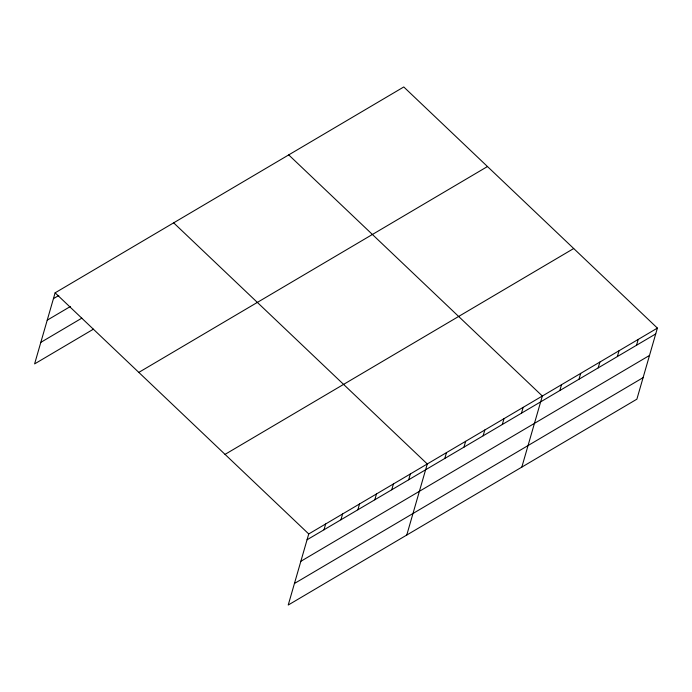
<?xml version="1.0" encoding="UTF-8"?>
<svg xmlns="http://www.w3.org/2000/svg" width="692" height="692" viewBox="0 0 692 692"><rect width="100%" height="100%" fill="white"/><g stroke="black" fill="none" stroke-linecap="round" stroke-linejoin="round"><path stroke-width="1.04" d="M657.4 328.094L308.736 533.956L288.227 605.033L636.882 399.172L657.4 328.094L403.773 86.967L55.118 292.828L34.6 363.905L93.429 329.167M323.994 529.778L325.673 523.965M340.931 519.779L342.609 513.966M357.859 509.779L359.537 503.966M374.796 499.78L376.474 493.967M391.733 489.78L393.411 483.967M408.669 479.781L410.347 473.968M406.766 535.037L427.284 463.969L173.657 222.841M444.783 458.459L446.461 452.646M463.96 447.136L465.638 441.323M483.128 435.813L484.815 430M502.306 424.49L503.992 418.677M521.483 413.176L523.161 407.354M521.829 467.1L542.338 396.032L288.72 154.904M559.837 390.53L561.515 384.709M579.014 379.207L580.692 373.386M598.191 367.885L599.869 362.063M617.368 356.562L619.046 350.74M636.545 345.239L638.223 339.417M53.431 298.65L58.785 295.493M47.22 320.18L70.394 306.495M40.819 342.367L81.82 318.156M138.807 372.4L487.471 166.538M225.038 454.384L573.703 248.523M307.058 539.777L655.722 333.916M300.838 561.307L649.503 355.446M294.437 583.494L643.102 377.633M55.118 292.828L308.736 533.956"/></g></svg>
